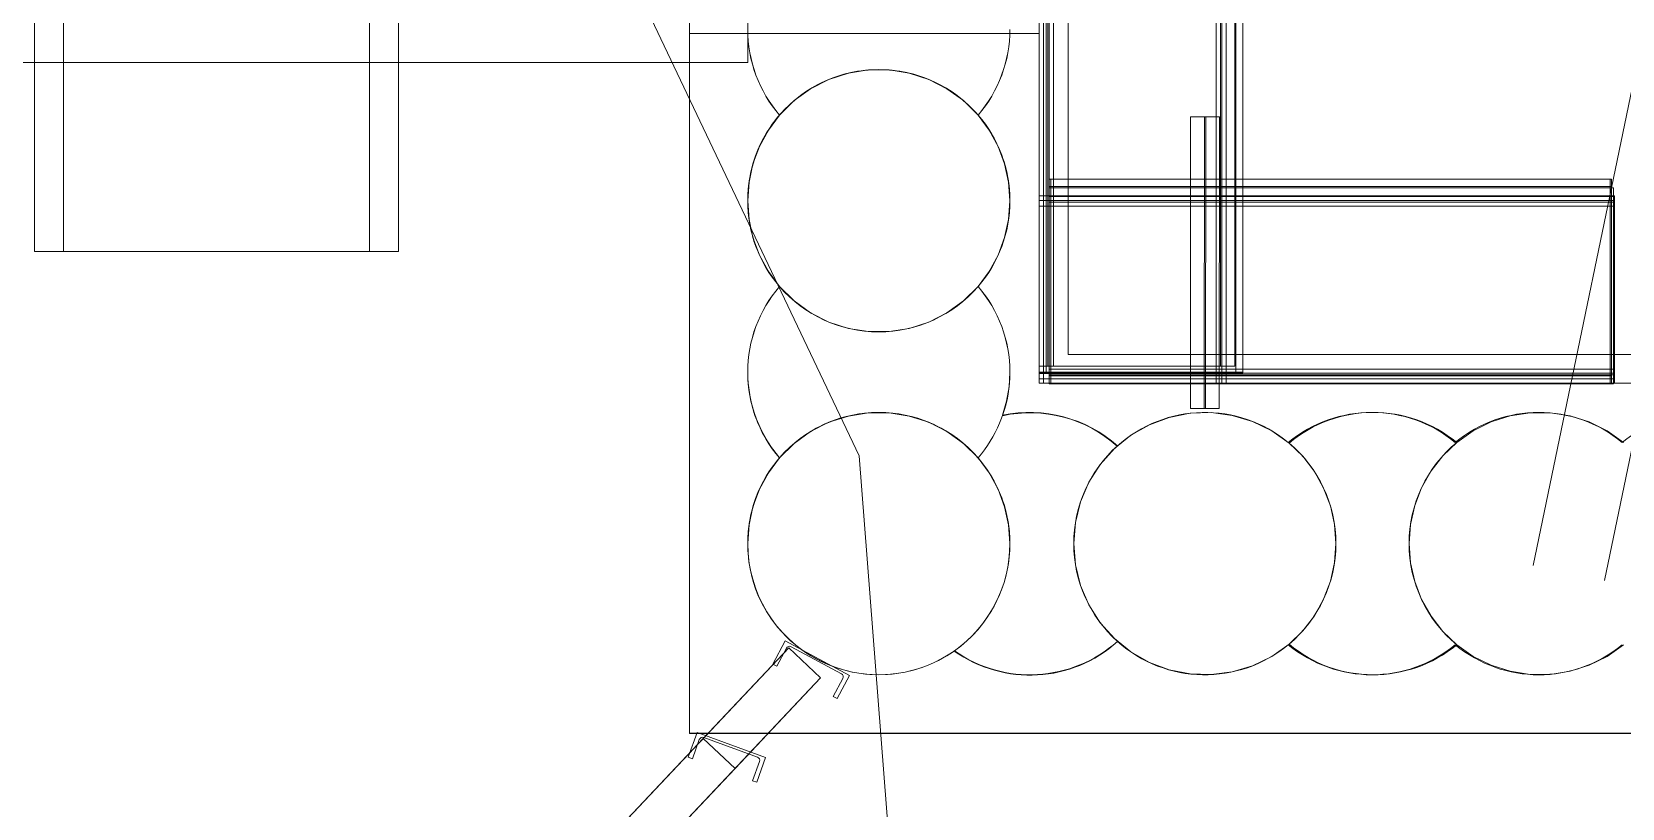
# Model space of a CAD drawing. Header units: metres. Extents: x 1753726 to 1755216, y 5920592 to 5921703.
# Drawn here: x 1755114.02 to 1755119.48, y 5921398.06 to 5921400.72 of the extents above; entities that cross this region are included whole.
import ezdxf

# ---------------------------------------------------------------- set-up
doc = ezdxf.new("R2010")
doc.units = ezdxf.units.M
doc.linetypes.add('HIDDEN2', pattern=[4.7625, 3.175, -1.5875])
for name, color, linetype, lineweight in [('A-FLOR-____-OTLN', 9, 'Continuous', 9), ('A-WALL-____-OTLN', 2, 'Continuous', 9), ('P-PIPE-____-OTLN', 6, 'HIDDEN2', 18), ('S-BEAM-____-OTLN', 7, 'Continuous', 9), ('S-FNDN-____-OTLN', 7, 'Continuous', 9)]:
    doc.layers.add(name, color=color, linetype=linetype, lineweight=lineweight)

# ---------------------------------------------------------------- blocks, each defined once
blk = doc.blocks.new('308492-ARUP-TUTB-MOD-0001_rvt-1-X-ARUP-GL-HERNE_BAY_ALIGNMENT')
at = {"layer": 'P-PIPE-____-OTLN'}
for p, q in [((1755119.821, 5921401.9988), (1755116.5647, 5921386.2918)), ((1755120.0658, 5921401.9481), (1755116.8095, 5921386.2411))]:
    blk.add_line(p, q, dxfattribs=at)
blk = doc.blocks.new('Link Sewer2 - Link Sewer-3912703-X-ARUP-GL-HERNE_BAY_ALIGNMENT')
at = {"layer": 'A-WALL-____-OTLN'}
for p, q in [((679.471, 285.0049), (679.471, 283.4571)), ((680.721, 285.0049), (679.471, 285.0049)), ((680.721, 285.0049), (679.471, 285.0049)), ((679.571, 285.0049), (679.571, 283.4571)), ((679.571, 285.0049), (680.621, 285.0049)), ((679.571, 285.0049), (680.621, 285.0049)), ((680.621, 283.4571), (680.621, 285.0049)), ((680.721, 283.4571), (680.721, 285.0049)), ((679.471, 283.4571), (680.721, 283.4571)), ((679.471, 283.4571), (680.721, 283.4571)), ((680.621, 283.4571), (679.571, 283.4571)), ((680.621, 283.4571), (679.571, 283.4571))]:
    blk.add_line(p, q, dxfattribs=at)
blk = doc.blocks.new('308492-ARUP-STPW-MOD-1600_rvt-1-X-ARUP-GL-HERNE_BAY_ALIGNMENT')
at = {"layer": 'A-WALL-____-OTLN'}
blk.add_blockref('Link Sewer2 - Link Sewer-3912703-X-ARUP-GL-HERNE_BAY_ALIGNMENT', (1754434.5616, 5921116.5106), dxfattribs=at)
blk = doc.blocks.new('HB_Struct Framing_Support_2 - HB_Struct Framing_Support-5141438-X-ARUP-GL-HERNE_BAY_ALIGNMENT')
at = {"layer": 'S-BEAM-____-OTLN'}
for p, q in [((0.0495, -0.015), (-0.0495, -0.015)), ((-0.0495, -0.015), (-0.0133, -0.015)), ((-0.0133, -0.015), (-0.0495, -0.015)), ((-0.0495, -0.015), (0.0495, -0.015)), ((-0.0495, -0.015), (-0.0495, -1.015)), ((-0.0495, -0.015), (-0.0495, -1.015)), ((-0.0495, -0.015), (-0.0495, -1.015)), ((-0.0495, -0.015), (-0.0495, -1.015)), ((-0.0133, -0.015), (-0.0023, -0.015)), ((-0.0133, -0.015), (-0.0023, -0.015)), ((-0.0023, -1.015), (-0.0023, -0.015)), ((-0.0023, -1.015), (-0.0023, -0.015)), ((0.0023, -0.015), (0.0023, -1.015)), ((0.0023, -0.015), (0.0133, -0.015)), ((0.0023, -0.015), (0.0133, -0.015)), ((0.0023, -1.015), (0.0023, -0.015)), ((0.0495, -0.015), (0.0133, -0.015)), ((0.0133, -0.015), (0.0495, -0.015)), ((0.0495, -1.015), (0.0495, -0.015)), ((0.0495, -0.015), (0.0495, -1.015)), ((0.0495, -0.015), (0.0495, -1.015)), ((0.0495, -0.015), (0.0495, -1.015)), ((0.0495, -1.015), (-0.0495, -1.015)), ((-0.0495, -1.015), (-0.0133, -1.015)), ((-0.0133, -1.015), (-0.0495, -1.015)), ((-0.0495, -1.015), (0.0495, -1.015)), ((-0.0023, -1.015), (-0.0133, -1.015)), ((-0.0023, -1.015), (-0.0133, -1.015)), ((0.0133, -1.015), (0.0023, -1.015)), ((0.0133, -1.015), (0.0023, -1.015)), ((0.0495, -1.015), (0.0133, -1.015)), ((0.0133, -1.015), (0.0495, -1.015))]:
    blk.add_line(p, q, dxfattribs=at)
blk = doc.blocks.new('Arup_Beam_Steel C Channel_PFC_AU - 250PFC-5288233-X-ARUP-GL-HERNE_BAY_ALIGNMENT')
at = {"layer": 'S-BEAM-____-OTLN'}
for p, q in [((1755116.6097, 5921398.6316), (1755116.5671, 5921398.5523)), ((1755116.5671, 5921398.5523), (1755116.6097, 5921398.6316)), ((1755116.5803, 5921398.5452), (1755116.6134, 5921398.6069)), ((1755116.6134, 5921398.6069), (1755116.5803, 5921398.5452)), ((1755116.83, 5921398.5135), (1755116.6097, 5921398.6316)), ((1755116.6097, 5921398.6316), (1755116.83, 5921398.5135)), ((1755116.6297, 5921398.6118), (1755116.8024, 5921398.5192)), ((1755116.8024, 5921398.5192), (1755116.6297, 5921398.6118)), ((1755116.5671, 5921398.5523), (1755116.5803, 5921398.5452)), ((1755116.5803, 5921398.5452), (1755116.5671, 5921398.5523)), ((1755116.8073, 5921398.5029), (1755116.7742, 5921398.4412)), ((1755116.7742, 5921398.4412), (1755116.8073, 5921398.5029)), ((1755116.7874, 5921398.4342), (1755116.83, 5921398.5135)), ((1755116.83, 5921398.5135), (1755116.7874, 5921398.4342)), ((1755116.7742, 5921398.4412), (1755116.7874, 5921398.4342)), ((1755116.7874, 5921398.4342), (1755116.7742, 5921398.4412))]:
    blk.add_line(p, q, dxfattribs=at)
for centre, major_axis, start_param, end_param in [((1755116.624, 5921398.6012), (-0.0112, 0.0043), 4.58874, 6.159536), ((1755116.624, 5921398.6012), (-0.0112, 0.0043), 4.58874, 6.159536), ((1755116.7967, 5921398.5086), (-0.00922, 0.00768), 3.343482, 4.914278), ((1755116.7967, 5921398.5086), (-0.00922, 0.00768), 3.343482, 4.914278)]:
    blk.add_ellipse(centre, major_axis=major_axis, ratio=1, start_param=start_param, end_param=end_param, dxfattribs=at)
blk = doc.blocks.new('Arup_Beam_Steel C Channel_PFC_AU - 250PFC-5295688-X-ARUP-GL-HERNE_BAY_ALIGNMENT')
at = {"layer": 'S-BEAM-____-OTLN'}
for p, q in [((1755116.3073, 5921398.3169), (1755116.2765, 5921398.2324)), ((1755116.2765, 5921398.2324), (1755116.3073, 5921398.3169)), ((1755116.5422, 5921398.2314), (1755116.3073, 5921398.3169)), ((1755116.3073, 5921398.3169), (1755116.5422, 5921398.2314)), ((1755116.2906, 5921398.2272), (1755116.3145, 5921398.293)), ((1755116.3145, 5921398.293), (1755116.2906, 5921398.2272)), ((1755116.3299, 5921398.3002), (1755116.5141, 5921398.2331)), ((1755116.5141, 5921398.2331), (1755116.3299, 5921398.3002)), ((1755116.2765, 5921398.2324), (1755116.2906, 5921398.2272)), ((1755116.2906, 5921398.2272), (1755116.2765, 5921398.2324)), ((1755116.5213, 5921398.2178), (1755116.4973, 5921398.152)), ((1755116.4973, 5921398.152), (1755116.5213, 5921398.2178)), ((1755116.5114, 5921398.1468), (1755116.5422, 5921398.2314)), ((1755116.5422, 5921398.2314), (1755116.5114, 5921398.1468)), ((1755116.4973, 5921398.152), (1755116.5114, 5921398.1468)), ((1755116.5114, 5921398.1468), (1755116.4973, 5921398.152))]:
    blk.add_line(p, q, dxfattribs=at)
for centre, start_param, end_param in [((1755116.3258, 5921398.2889), 4.537856, 6.108652), ((1755116.3258, 5921398.2889), 4.537856, 6.108652), ((1755116.51, 5921398.2219), 2.96706, 4.537856), ((1755116.51, 5921398.2219), 2.96706, 4.537856)]:
    blk.add_ellipse(centre, major_axis=(-0.0118, 0.0021), ratio=1, start_param=start_param, end_param=end_param, dxfattribs=at)
blk = doc.blocks.new('308492-ARUP-STTW-MOD-0100_rvt-1-X-ARUP-GL-HERNE_BAY_ALIGNMENT')
at = {"layer": 'A-FLOR-____-OTLN'}
for p, q in [((1755116.4805, 5921412.7154), (1755116.4805, 5921400.6154)), ((1755116.4805, 5921400.6154), (1755116.4805, 5921412.7154)), ((1755116.4805, 5921400.6154), (1755112.1371, 5921400.6154)), ((1755112.1371, 5921400.6154), (1755116.4805, 5921400.6154))]:
    blk.add_line(p, q, dxfattribs=at)
at = {"layer": 'A-WALL-____-OTLN'}
for p, q in [((1755116.6212, 5921398.6079), (1755114.9048, 5921396.7888)), ((1755116.3281, 5921398.2973), (1755116.6212, 5921398.6079)), ((1755116.6212, 5921398.6079), (1755116.7303, 5921398.505)), ((1755116.6212, 5921398.6079), (1755116.7303, 5921398.505)), ((1755115.0139, 5921396.6859), (1755116.7303, 5921398.505)), ((1755116.7303, 5921398.505), (1755116.4372, 5921398.1944)), ((1755114.9048, 5921396.7888), (1755116.3281, 5921398.2973)), ((1755116.4372, 5921398.1944), (1755116.3281, 5921398.2973)), ((1755116.3281, 5921398.2973), (1755116.4372, 5921398.1944)), ((1755116.4372, 5921398.1944), (1755115.0139, 5921396.6859))]:
    blk.add_line(p, q, dxfattribs=at)
at = {"layer": 'S-BEAM-____-OTLN'}
for p, q in [((1755117.4805, 5921399.5735), (1755117.4805, 5921405.4879)), ((1755117.4805, 5921405.4879), (1755117.4805, 5921399.5735)), ((1755117.4805, 5921399.5159), (1755117.4805, 5921405.4875)), ((1755117.4805, 5921405.4875), (1755117.4805, 5921399.5159)), ((1755117.4805, 5921399.5539), (1755117.4805, 5921405.4809)), ((1755117.4805, 5921405.4809), (1755117.4805, 5921399.5539)), ((1755117.4805, 5921399.5489), (1755117.4805, 5921405.4759)), ((1755117.4805, 5921405.4759), (1755117.4805, 5921399.5489)), ((1755117.4955, 5921405.4875), (1755117.4955, 5921399.5159)), ((1755117.4955, 5921405.4875), (1755117.4955, 5921399.5159)), ((1755117.4955, 5921405.4875), (1755117.4955, 5921399.5159)), ((1755117.4955, 5921405.4875), (1755117.4955, 5921399.5159)), ((1755117.4955, 5921405.4875), (1755117.4955, 5921399.5159)), ((1755117.4955, 5921405.4875), (1755117.4955, 5921399.5159)), ((1755117.5055, 5921399.5539), (1755117.5055, 5921405.4809)), ((1755117.5055, 5921405.4809), (1755117.5055, 5921399.5539)), ((1755117.5055, 5921399.5539), (1755117.5055, 5921405.4809)), ((1755117.5055, 5921405.4809), (1755117.5055, 5921399.5539)), ((1755117.5055, 5921405.4809), (1755117.5055, 5921399.5539)), ((1755117.5055, 5921405.4809), (1755117.5055, 5921399.5539)), ((1755117.5055, 5921399.5489), (1755117.5055, 5921405.4759)), ((1755117.5055, 5921405.4759), (1755117.5055, 5921399.5489)), ((1755117.5055, 5921399.5489), (1755117.5055, 5921405.4759)), ((1755117.5055, 5921405.4759), (1755117.5055, 5921399.5489)), ((1755117.5055, 5921405.4759), (1755117.5055, 5921399.5489)), ((1755117.5055, 5921405.4759), (1755117.5055, 5921399.5489)), ((1755117.5105, 5921399.5735), (1755117.5105, 5921405.4879)), ((1755117.5105, 5921405.4879), (1755117.5105, 5921399.5735)), ((1755117.5105, 5921405.4879), (1755117.5105, 5921399.5735)), ((1755117.5105, 5921405.4879), (1755117.5105, 5921399.5735)), ((1755117.5105, 5921405.4879), (1755117.5105, 5921399.5735)), ((1755117.5105, 5921405.4879), (1755117.5105, 5921399.5735)), ((1755117.5151, 5921405.4875), (1755117.5151, 5921399.5159)), ((1755117.5151, 5921405.4875), (1755117.5151, 5921399.5159)), ((1755117.5151, 5921405.4875), (1755117.5151, 5921399.5159)), ((1755117.5151, 5921405.4875), (1755117.5151, 5921399.5159)), ((1755117.5151, 5921405.4875), (1755117.5151, 5921399.5159)), ((1755117.5151, 5921405.4875), (1755117.5151, 5921399.5159)), ((1755117.5301, 5921405.4879), (1755117.5301, 5921399.5735)), ((1755117.5301, 5921405.4879), (1755117.5301, 5921399.5735)), ((1755117.5301, 5921405.4879), (1755117.5301, 5921399.5735)), ((1755117.5301, 5921405.4879), (1755117.5301, 5921399.5735)), ((1755117.5301, 5921405.4879), (1755117.5301, 5921399.5735)), ((1755117.5301, 5921405.4879), (1755117.5301, 5921399.5735)), ((1755118.0879, 5921399.5159), (1755118.0879, 5921405.4875)), ((1755118.0879, 5921405.4875), (1755118.0879, 5921399.5159)), ((1755118.0879, 5921405.4875), (1755118.0879, 5921399.5159)), ((1755118.0879, 5921399.5159), (1755118.0879, 5921405.4875)), ((1755118.0879, 5921405.4875), (1755118.0879, 5921399.5159)), ((1755118.0879, 5921405.4875), (1755118.0879, 5921399.5159)), ((1755118.1029, 5921399.5735), (1755118.1029, 5921405.4879)), ((1755118.1029, 5921405.4879), (1755118.1029, 5921399.5735)), ((1755118.1029, 5921405.4879), (1755118.1029, 5921399.5735)), ((1755118.1029, 5921399.5735), (1755118.1029, 5921405.4879)), ((1755118.1029, 5921405.4879), (1755118.1029, 5921399.5735)), ((1755118.1029, 5921405.4879), (1755118.1029, 5921399.5735)), ((1755118.1075, 5921399.5159), (1755118.1075, 5921405.4875)), ((1755118.1075, 5921405.4875), (1755118.1075, 5921399.5159)), ((1755118.1075, 5921399.5159), (1755118.1075, 5921405.4875)), ((1755118.1075, 5921405.4875), (1755118.1075, 5921399.5159)), ((1755118.1075, 5921399.5159), (1755118.1075, 5921405.4875)), ((1755118.1075, 5921405.4875), (1755118.1075, 5921399.5159)), ((1755118.1225, 5921399.5735), (1755118.1225, 5921405.4879)), ((1755118.1225, 5921405.4879), (1755118.1225, 5921399.5735)), ((1755118.1225, 5921399.5735), (1755118.1225, 5921405.4879)), ((1755118.1225, 5921405.4879), (1755118.1225, 5921399.5735)), ((1755118.1225, 5921399.5735), (1755118.1225, 5921405.4879)), ((1755118.1225, 5921405.4879), (1755118.1225, 5921399.5735)), ((1755118.1225, 5921405.4875), (1755118.1225, 5921399.5159)), ((1755118.1225, 5921405.4875), (1755118.1225, 5921399.5159)), ((1755118.1525, 5921405.4879), (1755118.1525, 5921399.5735)), ((1755118.1525, 5921405.4879), (1755118.1525, 5921399.5735)), ((1755118.1555, 5921399.5539), (1755118.1555, 5921405.4809)), ((1755118.1555, 5921405.4809), (1755118.1555, 5921399.5539)), ((1755118.1555, 5921399.5539), (1755118.1555, 5921405.4809)), ((1755118.1555, 5921405.4809), (1755118.1555, 5921399.5539)), ((1755118.1555, 5921405.4809), (1755118.1555, 5921399.5539)), ((1755118.1555, 5921405.4809), (1755118.1555, 5921399.5539)), ((1755118.1555, 5921399.5489), (1755118.1555, 5921405.4759)), ((1755118.1555, 5921405.4759), (1755118.1555, 5921399.5489)), ((1755118.1555, 5921399.5489), (1755118.1555, 5921405.4759)), ((1755118.1555, 5921405.4759), (1755118.1555, 5921399.5489)), ((1755118.1555, 5921405.4759), (1755118.1555, 5921399.5489)), ((1755118.1555, 5921405.4759), (1755118.1555, 5921399.5489)), ((1755118.1805, 5921399.5539), (1755118.1805, 5921405.4809)), ((1755118.1805, 5921405.4809), (1755118.1805, 5921399.5539)), ((1755118.1805, 5921399.5489), (1755118.1805, 5921405.4759)), ((1755118.1805, 5921405.4759), (1755118.1805, 5921399.5489)), ((1755117.4805, 5921400.7149), (1755116.2805, 5921400.7149)), ((1755116.2805, 5921400.7149), (1755117.4805, 5921400.7149)), ((1755116.2805, 5921400.7149), (1755116.2805, 5921399.5154)), ((1755116.2805, 5921400.7149), (1755116.2805, 5921399.5154)), ((1755117.4805, 5921399.5154), (1755117.4805, 5921400.7149)), ((1755117.4805, 5921400.7149), (1755117.4805, 5921399.5154)), ((1755117.5155, 5921400.1909), (1755117.5155, 5921400.2159)), ((1755117.5155, 5921400.2159), (1755117.5155, 5921400.1909)), ((1755119.4405, 5921400.2159), (1755117.5155, 5921400.2159)), ((1755117.5155, 5921400.2159), (1755119.4405, 5921400.2159)), ((1755117.5155, 5921400.1909), (1755117.5155, 5921399.5409)), ((1755117.5155, 5921399.5409), (1755117.5155, 5921400.1909)), ((1755117.5155, 5921400.1909), (1755117.5155, 5921399.5409)), ((1755117.5155, 5921399.5409), (1755117.5155, 5921400.1909)), ((1755119.4405, 5921400.1909), (1755117.5155, 5921400.1909)), ((1755117.5155, 5921400.1909), (1755119.4405, 5921400.1909)), ((1755119.4405, 5921400.1909), (1755117.5155, 5921400.1909)), ((1755117.5155, 5921400.1909), (1755119.4405, 5921400.1909)), ((1755117.5155, 5921400.1909), (1755119.4405, 5921400.1909)), ((1755117.5155, 5921400.1909), (1755119.4405, 5921400.1909)), ((1755117.5155, 5921400.1559), (1755117.5155, 5921400.1859)), ((1755117.5155, 5921400.1859), (1755117.5155, 5921400.1559)), ((1755117.5155, 5921400.1859), (1755119.4527, 5921400.1859)), ((1755117.5155, 5921400.1859), (1755119.4527, 5921400.1859)), ((1755117.5205, 5921400.1909), (1755117.5205, 5921400.2159)), ((1755117.5205, 5921400.2159), (1755117.5205, 5921400.1909)), ((1755119.4455, 5921400.2159), (1755117.5205, 5921400.2159)), ((1755117.5205, 5921400.2159), (1755119.4455, 5921400.2159)), ((1755117.5205, 5921400.1909), (1755117.5205, 5921399.5409)), ((1755117.5205, 5921399.5409), (1755117.5205, 5921400.1909)), ((1755117.5205, 5921400.1909), (1755117.5205, 5921399.5409)), ((1755117.5205, 5921399.5409), (1755117.5205, 5921400.1909)), ((1755119.4455, 5921400.1909), (1755117.5205, 5921400.1909)), ((1755117.5205, 5921400.1909), (1755119.4455, 5921400.1909)), ((1755119.4455, 5921400.1909), (1755117.5205, 5921400.1909)), ((1755117.5205, 5921400.1909), (1755119.4455, 5921400.1909)), ((1755117.5205, 5921400.1909), (1755119.4455, 5921400.1909)), ((1755117.5205, 5921400.1909), (1755119.4455, 5921400.1909)), ((1755119.4405, 5921400.1909), (1755119.4405, 5921400.2159)), ((1755119.4405, 5921400.2159), (1755119.4405, 5921400.1909)), ((1755119.4405, 5921400.1909), (1755119.4405, 5921399.5409)), ((1755119.4405, 5921399.5409), (1755119.4405, 5921400.1909)), ((1755119.4405, 5921400.1909), (1755119.4405, 5921399.5409)), ((1755119.4405, 5921399.5409), (1755119.4405, 5921400.1909)), ((1755119.4455, 5921400.1909), (1755119.4455, 5921400.2159)), ((1755119.4455, 5921400.2159), (1755119.4455, 5921400.1909)), ((1755119.4455, 5921400.1909), (1755119.4455, 5921399.5409)), ((1755119.4455, 5921399.5409), (1755119.4455, 5921400.1909)), ((1755119.4455, 5921400.1909), (1755119.4455, 5921399.5409)), ((1755119.4455, 5921399.5409), (1755119.4455, 5921400.1909)), ((1755119.4527, 5921400.1559), (1755119.4527, 5921400.1859)), ((1755119.4527, 5921400.1859), (1755119.4527, 5921400.1559)), ((1755117.4805, 5921400.1429), (1755117.4805, 5921400.1579)), ((1755117.4805, 5921400.1579), (1755117.4805, 5921400.1429)), ((1755117.4805, 5921400.1579), (1755119.4555, 5921400.1579)), ((1755117.4805, 5921400.1579), (1755119.4555, 5921400.1579)), ((1755117.4805, 5921400.1429), (1755117.4805, 5921400.1233)), ((1755117.4805, 5921400.1233), (1755117.4805, 5921400.1429)), ((1755119.4555, 5921400.1429), (1755117.4805, 5921400.1429)), ((1755117.4805, 5921400.1429), (1755119.4555, 5921400.1429)), ((1755119.4555, 5921400.1429), (1755117.4805, 5921400.1429)), ((1755117.4805, 5921400.1429), (1755119.4555, 5921400.1429)), ((1755117.4805, 5921400.1429), (1755117.4805, 5921400.1233)), ((1755117.4805, 5921400.1233), (1755117.4805, 5921400.1429)), ((1755119.4555, 5921400.1429), (1755117.4805, 5921400.1429)), ((1755117.4805, 5921400.1429), (1755119.4555, 5921400.1429)), ((1755119.4555, 5921400.1233), (1755117.4805, 5921400.1233)), ((1755117.4805, 5921400.1093), (1755117.4805, 5921400.1233)), ((1755117.4805, 5921400.1093), (1755117.4805, 5921400.1233)), ((1755117.4805, 5921400.1233), (1755119.4555, 5921400.1233)), ((1755117.4805, 5921400.1233), (1755119.4555, 5921400.1233)), ((1755119.4555, 5921400.1233), (1755117.4805, 5921400.1233)), ((1755117.4805, 5921400.1093), (1755117.4805, 5921400.1233)), ((1755117.4805, 5921400.1093), (1755117.4805, 5921400.1233)), ((1755117.4805, 5921400.1233), (1755119.4555, 5921400.1233)), ((1755117.4805, 5921400.1233), (1755119.4555, 5921400.1233)), ((1755117.5155, 5921400.1559), (1755117.5155, 5921400.1363)), ((1755117.5155, 5921400.1363), (1755117.5155, 5921400.1559)), ((1755119.4527, 5921400.1559), (1755117.5155, 5921400.1559)), ((1755117.5155, 5921400.1559), (1755119.4527, 5921400.1559)), ((1755119.4527, 5921400.1559), (1755117.5155, 5921400.1559)), ((1755117.5155, 5921400.1559), (1755119.4527, 5921400.1559)), ((1755117.5155, 5921400.1559), (1755117.5155, 5921400.1363)), ((1755117.5155, 5921400.1363), (1755117.5155, 5921400.1559)), ((1755119.4527, 5921400.1559), (1755117.5155, 5921400.1559)), ((1755117.5155, 5921400.1559), (1755119.4527, 5921400.1559)), ((1755119.4527, 5921400.1363), (1755117.5155, 5921400.1363)), ((1755117.5155, 5921400.1363), (1755117.5155, 5921400.1223)), ((1755117.5155, 5921400.1223), (1755117.5155, 5921400.1363)), ((1755117.5155, 5921400.1363), (1755119.4527, 5921400.1363)), ((1755117.5155, 5921400.1363), (1755119.4527, 5921400.1363)), ((1755119.4527, 5921400.1363), (1755117.5155, 5921400.1363)), ((1755117.5155, 5921400.1223), (1755117.5155, 5921400.1363)), ((1755117.5155, 5921400.1223), (1755117.5155, 5921400.1363)), ((1755117.5155, 5921400.1363), (1755119.4527, 5921400.1363)), ((1755117.5155, 5921400.1363), (1755119.4527, 5921400.1363)), ((1755117.5155, 5921400.1223), (1755117.5155, 5921399.5775)), ((1755117.5155, 5921399.5775), (1755117.5155, 5921400.1223)), ((1755117.5155, 5921400.1223), (1755117.5155, 5921399.5775)), ((1755117.5155, 5921399.5775), (1755117.5155, 5921400.1223)), ((1755119.4527, 5921400.1559), (1755119.4527, 5921400.1363)), ((1755119.4527, 5921400.1363), (1755119.4527, 5921400.1559)), ((1755119.4527, 5921400.1559), (1755119.4527, 5921400.1363)), ((1755119.4527, 5921400.1363), (1755119.4527, 5921400.1559)), ((1755119.4527, 5921400.1363), (1755119.4527, 5921400.1223)), ((1755119.4527, 5921400.1223), (1755119.4527, 5921400.1363)), ((1755119.4527, 5921400.1363), (1755119.4527, 5921400.1223)), ((1755119.4527, 5921400.1363), (1755119.4527, 5921400.1223)), ((1755119.4527, 5921400.1223), (1755119.4527, 5921399.5775)), ((1755119.4527, 5921399.5775), (1755119.4527, 5921400.1223)), ((1755119.4527, 5921400.1223), (1755119.4527, 5921399.5775)), ((1755119.4527, 5921399.5775), (1755119.4527, 5921400.1223)), ((1755119.4555, 5921400.1429), (1755119.4555, 5921400.1579)), ((1755119.4555, 5921400.1579), (1755119.4555, 5921400.1429)), ((1755119.4555, 5921400.1429), (1755119.4555, 5921400.1233)), ((1755119.4555, 5921400.1233), (1755119.4555, 5921400.1429)), ((1755119.4555, 5921400.1429), (1755119.4555, 5921400.1233)), ((1755119.4555, 5921400.1233), (1755119.4555, 5921400.1429)), ((1755119.4555, 5921400.1233), (1755119.4555, 5921400.1093)), ((1755119.4555, 5921400.1233), (1755119.4555, 5921400.1093)), ((1755119.4555, 5921400.1233), (1755119.4555, 5921400.1093)), ((1755119.4555, 5921400.1233), (1755119.4555, 5921400.1093)), ((1755117.4805, 5921400.1093), (1755117.4805, 5921399.5645)), ((1755117.4805, 5921399.5645), (1755117.4805, 5921400.1093)), ((1755117.4805, 5921400.1093), (1755117.4805, 5921399.5645)), ((1755117.4805, 5921399.5645), (1755117.4805, 5921400.1093)), ((1755119.4555, 5921400.1093), (1755119.4555, 5921399.5645)), ((1755119.4555, 5921399.5645), (1755119.4555, 5921400.1093)), ((1755119.4555, 5921400.1093), (1755119.4555, 5921399.5645)), ((1755119.4555, 5921399.5645), (1755119.4555, 5921400.1093)), ((1755117.5105, 5921399.5735), (1755117.4805, 5921399.5735)), ((1755117.5105, 5921399.5735), (1755117.4805, 5921399.5735)), ((1755117.5301, 5921399.5735), (1755117.5105, 5921399.5735)), ((1755117.5301, 5921399.5735), (1755117.5105, 5921399.5735)), ((1755117.5301, 5921399.5735), (1755117.5105, 5921399.5735)), ((1755117.5105, 5921399.5735), (1755117.5301, 5921399.5735)), ((1755117.5155, 5921399.5635), (1755117.5155, 5921399.5775)), ((1755117.5155, 5921399.5635), (1755117.5155, 5921399.5775)), ((1755117.5155, 5921399.5635), (1755117.5155, 5921399.5775)), ((1755117.5155, 5921399.5635), (1755117.5155, 5921399.5775)), ((1755117.5441, 5921399.5735), (1755117.5301, 5921399.5735)), ((1755117.5441, 5921399.5735), (1755117.5301, 5921399.5735)), ((1755117.5441, 5921399.5735), (1755117.5301, 5921399.5735)), ((1755117.5441, 5921399.5735), (1755117.5301, 5921399.5735)), ((1755118.0889, 5921399.5735), (1755117.5441, 5921399.5735)), ((1755117.5441, 5921399.5735), (1755118.0889, 5921399.5735)), ((1755118.0889, 5921399.5735), (1755117.5441, 5921399.5735)), ((1755117.5441, 5921399.5735), (1755118.0889, 5921399.5735)), ((1755118.1029, 5921399.5735), (1755118.0889, 5921399.5735)), ((1755118.0889, 5921399.5735), (1755118.1029, 5921399.5735)), ((1755118.1029, 5921399.5735), (1755118.0889, 5921399.5735)), ((1755118.1029, 5921399.5735), (1755118.0889, 5921399.5735)), ((1755118.1225, 5921399.5735), (1755118.1029, 5921399.5735)), ((1755118.1029, 5921399.5735), (1755118.1225, 5921399.5735)), ((1755118.1225, 5921399.5735), (1755118.1029, 5921399.5735)), ((1755118.1029, 5921399.5735), (1755118.1225, 5921399.5735)), ((1755118.1225, 5921399.5735), (1755118.1525, 5921399.5735)), ((1755118.1525, 5921399.5735), (1755118.1225, 5921399.5735)), ((1755119.4527, 5921399.5775), (1755119.4527, 5921399.5635)), ((1755119.4527, 5921399.5775), (1755119.4527, 5921399.5635)), ((1755119.4527, 5921399.5775), (1755119.4527, 5921399.5635)), ((1755119.4527, 5921399.5775), (1755119.4527, 5921399.5635)), ((1755116.2805, 5921399.5154), (1755116.2805, 5921398.3154)), ((1755116.2805, 5921398.3154), (1755116.2805, 5921399.5154)), ((1755117.4805, 5921399.5505), (1755117.4805, 5921399.5645)), ((1755117.4805, 5921399.5505), (1755117.4805, 5921399.5645)), ((1755117.4805, 5921399.5505), (1755117.4805, 5921399.5645)), ((1755117.4805, 5921399.5505), (1755117.4805, 5921399.5645)), ((1755117.5055, 5921399.5539), (1755117.4805, 5921399.5539)), ((1755117.4805, 5921399.5539), (1755117.5055, 5921399.5539)), ((1755117.4805, 5921399.5505), (1755119.4555, 5921399.5505)), ((1755117.4805, 5921399.5505), (1755117.4805, 5921399.5309)), ((1755117.4805, 5921399.5309), (1755117.4805, 5921399.5505)), ((1755117.4805, 5921399.5505), (1755119.4555, 5921399.5505)), ((1755117.4805, 5921399.5505), (1755119.4555, 5921399.5505)), ((1755117.4805, 5921399.5505), (1755119.4555, 5921399.5505)), ((1755117.4805, 5921399.5505), (1755117.4805, 5921399.5309)), ((1755117.4805, 5921399.5309), (1755117.4805, 5921399.5505)), ((1755117.4805, 5921399.5505), (1755119.4555, 5921399.5505)), ((1755117.4805, 5921399.5505), (1755119.4555, 5921399.5505)), ((1755117.5055, 5921399.5489), (1755117.4805, 5921399.5489)), ((1755117.4805, 5921399.5489), (1755117.5055, 5921399.5489)), ((1755117.4805, 5921399.5309), (1755119.4555, 5921399.5309)), ((1755117.4805, 5921399.5309), (1755119.4555, 5921399.5309)), ((1755117.4805, 5921399.5309), (1755119.4555, 5921399.5309)), ((1755117.4805, 5921399.5159), (1755117.4805, 5921399.5309)), ((1755117.4805, 5921399.5159), (1755117.4805, 5921399.5309)), ((1755117.4805, 5921399.5309), (1755119.4555, 5921399.5309)), ((1755117.4805, 5921399.5309), (1755119.4555, 5921399.5309)), ((1755117.4805, 5921399.5309), (1755119.4555, 5921399.5309)), ((1755119.4555, 5921399.5159), (1755117.4805, 5921399.5159)), ((1755117.4805, 5921399.5159), (1755119.4555, 5921399.5159)), ((1755117.4955, 5921399.5159), (1755117.4805, 5921399.5159)), ((1755117.4955, 5921399.5159), (1755117.4805, 5921399.5159)), ((1755124.3805, 5921399.5154), (1755117.4805, 5921399.5154)), ((1755124.3805, 5921399.5154), (1755117.4805, 5921399.5154)), ((1755117.5151, 5921399.5159), (1755117.4955, 5921399.5159)), ((1755117.4955, 5921399.5159), (1755117.5151, 5921399.5159)), ((1755117.5151, 5921399.5159), (1755117.4955, 5921399.5159)), ((1755117.4955, 5921399.5159), (1755117.5151, 5921399.5159)), ((1755118.1555, 5921399.5539), (1755117.5055, 5921399.5539)), ((1755117.5055, 5921399.5539), (1755118.1555, 5921399.5539)), ((1755118.1555, 5921399.5539), (1755117.5055, 5921399.5539)), ((1755117.5055, 5921399.5539), (1755118.1555, 5921399.5539)), ((1755118.1555, 5921399.5489), (1755117.5055, 5921399.5489)), ((1755117.5055, 5921399.5489), (1755118.1555, 5921399.5489)), ((1755118.1555, 5921399.5489), (1755117.5055, 5921399.5489)), ((1755117.5055, 5921399.5489), (1755118.1555, 5921399.5489)), ((1755117.5291, 5921399.5159), (1755117.5151, 5921399.5159)), ((1755117.5291, 5921399.5159), (1755117.5151, 5921399.5159)), ((1755117.5291, 5921399.5159), (1755117.5151, 5921399.5159)), ((1755117.5291, 5921399.5159), (1755117.5151, 5921399.5159)), ((1755117.5155, 5921399.5635), (1755119.4527, 5921399.5635)), ((1755117.5155, 5921399.5439), (1755117.5155, 5921399.5635)), ((1755117.5155, 5921399.5439), (1755117.5155, 5921399.5635)), ((1755117.5155, 5921399.5635), (1755119.4527, 5921399.5635)), ((1755117.5155, 5921399.5635), (1755119.4527, 5921399.5635)), ((1755117.5155, 5921399.5635), (1755119.4527, 5921399.5635)), ((1755117.5155, 5921399.5635), (1755117.5155, 5921399.5439)), ((1755117.5155, 5921399.5439), (1755117.5155, 5921399.5635)), ((1755117.5155, 5921399.5635), (1755119.4527, 5921399.5635)), ((1755117.5155, 5921399.5635), (1755119.4527, 5921399.5635)), ((1755119.4527, 5921399.5439), (1755117.5155, 5921399.5439)), ((1755117.5155, 5921399.5439), (1755119.4527, 5921399.5439)), ((1755117.5155, 5921399.5439), (1755119.4527, 5921399.5439)), ((1755117.5155, 5921399.5139), (1755117.5155, 5921399.5439)), ((1755117.5155, 5921399.5139), (1755117.5155, 5921399.5439)), ((1755117.5155, 5921399.5439), (1755119.4527, 5921399.5439)), ((1755117.5155, 5921399.5439), (1755119.4527, 5921399.5439)), ((1755117.5155, 5921399.5439), (1755119.4527, 5921399.5439)), ((1755117.5155, 5921399.5409), (1755117.5155, 5921399.5159)), ((1755117.5155, 5921399.5159), (1755117.5155, 5921399.5409)), ((1755119.4405, 5921399.5409), (1755117.5155, 5921399.5409)), ((1755117.5155, 5921399.5409), (1755119.4405, 5921399.5409)), ((1755119.4405, 5921399.5409), (1755117.5155, 5921399.5409)), ((1755117.5155, 5921399.5409), (1755119.4405, 5921399.5409)), ((1755117.5155, 5921399.5409), (1755119.4405, 5921399.5409)), ((1755117.5155, 5921399.5409), (1755119.4405, 5921399.5409)), ((1755119.4405, 5921399.5159), (1755117.5155, 5921399.5159)), ((1755117.5155, 5921399.5159), (1755119.4405, 5921399.5159)), ((1755119.4527, 5921399.5139), (1755117.5155, 5921399.5139)), ((1755117.5155, 5921399.5139), (1755119.4527, 5921399.5139)), ((1755117.5205, 5921399.5409), (1755117.5205, 5921399.5159)), ((1755117.5205, 5921399.5159), (1755117.5205, 5921399.5409)), ((1755119.4455, 5921399.5409), (1755117.5205, 5921399.5409)), ((1755117.5205, 5921399.5409), (1755119.4455, 5921399.5409)), ((1755119.4455, 5921399.5409), (1755117.5205, 5921399.5409)), ((1755117.5205, 5921399.5409), (1755119.4455, 5921399.5409)), ((1755117.5205, 5921399.5409), (1755119.4455, 5921399.5409)), ((1755117.5205, 5921399.5409), (1755119.4455, 5921399.5409)), ((1755119.4455, 5921399.5159), (1755117.5205, 5921399.5159)), ((1755117.5205, 5921399.5159), (1755119.4455, 5921399.5159)), ((1755118.0739, 5921399.5159), (1755117.5291, 5921399.5159)), ((1755117.5291, 5921399.5159), (1755118.0739, 5921399.5159)), ((1755118.0739, 5921399.5159), (1755117.5291, 5921399.5159)), ((1755117.5291, 5921399.5159), (1755118.0739, 5921399.5159)), ((1755118.0879, 5921399.5159), (1755118.0739, 5921399.5159)), ((1755118.0879, 5921399.5159), (1755118.0739, 5921399.5159)), ((1755118.0879, 5921399.5159), (1755118.0739, 5921399.5159)), ((1755118.0879, 5921399.5159), (1755118.0739, 5921399.5159)), ((1755118.1075, 5921399.5159), (1755118.0879, 5921399.5159)), ((1755118.0879, 5921399.5159), (1755118.1075, 5921399.5159)), ((1755118.1075, 5921399.5159), (1755118.0879, 5921399.5159)), ((1755118.0879, 5921399.5159), (1755118.1075, 5921399.5159)), ((1755118.1075, 5921399.5159), (1755118.1225, 5921399.5159)), ((1755118.1225, 5921399.5159), (1755118.1075, 5921399.5159)), ((1755118.1555, 5921399.5539), (1755118.1805, 5921399.5539)), ((1755118.1805, 5921399.5539), (1755118.1555, 5921399.5539)), ((1755118.1555, 5921399.5489), (1755118.1805, 5921399.5489)), ((1755118.1805, 5921399.5489), (1755118.1555, 5921399.5489)), ((1755119.4405, 5921399.5409), (1755119.4405, 5921399.5159)), ((1755119.4405, 5921399.5159), (1755119.4405, 5921399.5409)), ((1755119.4455, 5921399.5409), (1755119.4455, 5921399.5159)), ((1755119.4455, 5921399.5159), (1755119.4455, 5921399.5409)), ((1755119.4527, 5921399.5635), (1755119.4527, 5921399.5439)), ((1755119.4527, 5921399.5635), (1755119.4527, 5921399.5439)), ((1755119.4527, 5921399.5635), (1755119.4527, 5921399.5439)), ((1755119.4527, 5921399.5439), (1755119.4527, 5921399.5635)), ((1755119.4527, 5921399.5439), (1755119.4527, 5921399.5139)), ((1755119.4527, 5921399.5439), (1755119.4527, 5921399.5139)), ((1755119.4555, 5921399.5645), (1755119.4555, 5921399.5505)), ((1755119.4555, 5921399.5645), (1755119.4555, 5921399.5505)), ((1755119.4555, 5921399.5645), (1755119.4555, 5921399.5505)), ((1755119.4555, 5921399.5645), (1755119.4555, 5921399.5505)), ((1755119.4555, 5921399.5505), (1755119.4555, 5921399.5309)), ((1755119.4555, 5921399.5309), (1755119.4555, 5921399.5505)), ((1755119.4555, 5921399.5505), (1755119.4555, 5921399.5309)), ((1755119.4555, 5921399.5309), (1755119.4555, 5921399.5505)), ((1755119.4555, 5921399.5309), (1755119.4555, 5921399.5159)), ((1755119.4555, 5921399.5309), (1755119.4555, 5921399.5159)), ((1755116.2805, 5921398.3154), (1755125.5805, 5921398.3154)), ((1755116.3452, 5921398.3154), (1755116.2805, 5921398.3154)), ((1755116.5514, 5921398.3154), (1755116.3452, 5921398.3154)), ((1755125.5805, 5921398.3154), (1755116.5514, 5921398.3154))]:
    blk.add_line(p, q, dxfattribs=at)
for centre, start, end in [((1755116.9305, 5921400.1414), 0, 180), ((1755116.9305, 5921400.1414), 0, 180), ((1755116.9305, 5921400.1414), 180, 220.7934), ((1755116.9305, 5921400.1414), 180, 220.7934), ((1755116.9305, 5921400.1414), 319.2066, 0), ((1755116.9305, 5921400.1414), 319.2066, 0), ((1755116.9305, 5921399.5534), 139.2066, 180), ((1755116.9305, 5921399.5534), 139.2066, 180), ((1755116.9305, 5921399.5534), 0, 40.7934), ((1755116.9305, 5921399.5534), 180, 184.8441), ((1755116.9305, 5921399.5534), 180, 184.8441), ((1755116.9305, 5921399.5534), 184.8441, 220.7934), ((1755116.9305, 5921399.5534), 184.8441, 220.7934), ((1755116.9305, 5921399.5534), 319.2066, 355.1559), ((1755116.9305, 5921399.5534), 319.2066, 355.1559), ((1755116.9305, 5921399.5534), 355.1559, 360), ((1755116.9305, 5921399.5534), 355.1559, 0), ((1755116.9305, 5921398.9654), 139.2066, 180), ((1755116.9305, 5921398.9654), 139.2066, 180), ((1755116.9305, 5921398.9654), 0, 40.7934), ((1755116.9305, 5921398.9654), 360, 40.7934), ((1755116.9305, 5921398.9654), 180, 0), ((1755116.9305, 5921398.9654), 180, 0)]:
    blk.add_arc(centre, 0.45, start, end, dxfattribs=at)
blk.add_ellipse((1755116.9305, 5921399.5534), major_axis=(0.2763, 0.3552), ratio=1, start_param=5.373621, end_param=6.0856, dxfattribs=at)
at = {"layer": 'S-FNDN-____-OTLN'}
for p, q in [((1755116.2807, 5921398.3141), (1755116.2807, 5921419.6141)), ((1755116.2807, 5921419.6141), (1755116.2807, 5921398.3141)), ((1755117.5807, 5921418.3172), (1755117.5807, 5921399.6141)), ((1755117.5807, 5921399.6141), (1755117.5807, 5921418.3172)), ((1755117.5807, 5921399.6141), (1755124.2807, 5921399.6141)), ((1755124.2807, 5921399.6141), (1755117.5807, 5921399.6141)), ((1755125.5807, 5921398.3141), (1755116.2807, 5921398.3141)), ((1755116.2807, 5921398.3141), (1755125.5807, 5921398.3141))]:
    blk.add_line(p, q, dxfattribs=at)
at = {"layer": 'S-FNDN-____-OTLN', "flags": 128}
for points in [[(1755116.5898, 5921400.4354), (1755116.6397, 5921400.4848), (1755116.6966, 5921400.5259), (1755116.7593, 5921400.5576), (1755116.8261, 5921400.5791), (1755116.8954, 5921400.59), (1755116.9656, 5921400.59), (1755117.035, 5921400.5791), (1755117.1018, 5921400.5576), (1755117.1644, 5921400.5259), (1755117.2213, 5921400.4848), (1755117.2712, 5921400.4354)], [(1755116.4805, 5921400.1414), (1755116.4851, 5921400.2053), (1755116.4986, 5921400.2679), (1755116.521, 5921400.3279), (1755116.5515, 5921400.3841), (1755116.5898, 5921400.4354)], [(1755117.2712, 5921400.4354), (1755117.3095, 5921400.3841), (1755117.3401, 5921400.3279), (1755117.3624, 5921400.2679), (1755117.376, 5921400.2053), (1755117.3805, 5921400.1414)], [(1755116.5898, 5921399.8474), (1755116.5515, 5921399.8987), (1755116.521, 5921399.955), (1755116.4986, 5921400.015), (1755116.4851, 5921400.0775), (1755116.4805, 5921400.1414)], [(1755116.4805, 5921400.1414), (1755116.4851, 5921400.0775), (1755116.4986, 5921400.015), (1755116.521, 5921399.955), (1755116.5515, 5921399.8987), (1755116.5898, 5921399.8474)], [(1755117.3805, 5921400.1414), (1755117.376, 5921400.0775), (1755117.3624, 5921400.015), (1755117.3401, 5921399.955), (1755117.3095, 5921399.8987), (1755117.2712, 5921399.8474)], [(1755117.2712, 5921399.8474), (1755117.3095, 5921399.8987), (1755117.3401, 5921399.955), (1755117.3624, 5921400.015), (1755117.376, 5921400.0775), (1755117.3805, 5921400.1414)], [(1755117.2712, 5921399.8474), (1755117.2213, 5921399.798), (1755117.1644, 5921399.757), (1755117.1018, 5921399.7253), (1755117.035, 5921399.7037), (1755116.9656, 5921399.6928), (1755116.8954, 5921399.6928), (1755116.8261, 5921399.7037), (1755116.7593, 5921399.7253), (1755116.6966, 5921399.757), (1755116.6397, 5921399.798), (1755116.5898, 5921399.8474)], [(1755116.5898, 5921399.8474), (1755116.6397, 5921399.798), (1755116.6966, 5921399.757), (1755116.7593, 5921399.7253), (1755116.8261, 5921399.7037), (1755116.8954, 5921399.6928), (1755116.9656, 5921399.6928), (1755117.035, 5921399.7037), (1755117.1018, 5921399.7253), (1755117.1644, 5921399.757), (1755117.2213, 5921399.798), (1755117.2712, 5921399.8474)], [(1755116.4805, 5921399.5534), (1755116.4809, 5921399.5343), (1755116.4821, 5921399.5153)], [(1755116.4821, 5921399.5153), (1755116.4904, 5921399.4596), (1755116.5056, 5921399.4052), (1755116.5275, 5921399.3532), (1755116.5557, 5921399.3044), (1755116.5898, 5921399.2594)], [(1755117.3805, 5921399.5534), (1755117.3777, 5921399.5033), (1755117.3693, 5921399.4538), (1755117.3555, 5921399.4055)], [(1755117.3555, 5921399.4055), (1755117.3664, 5921399.4415), (1755117.3742, 5921399.4781), (1755117.3789, 5921399.5154)], [(1755117.3789, 5921399.5154), (1755117.3801, 5921399.5344), (1755117.3805, 5921399.5534)], [(1755117.2712, 5921399.2594), (1755117.2213, 5921399.3088), (1755117.1644, 5921399.3499), (1755117.1018, 5921399.3816), (1755117.035, 5921399.4031), (1755116.9656, 5921399.414), (1755116.8954, 5921399.414), (1755116.8261, 5921399.4031), (1755116.7593, 5921399.3816), (1755116.6966, 5921399.3499), (1755116.6397, 5921399.3088), (1755116.5898, 5921399.2594)], [(1755117.5995, 5921398.9654), (1755117.6054, 5921399.038), (1755117.6229, 5921399.1087), (1755117.6516, 5921399.1756), (1755117.6907, 5921399.2371), (1755117.7393, 5921399.2914), (1755117.7959, 5921399.3371), (1755117.8592, 5921399.3732), (1755117.9275, 5921399.3985), (1755117.9989, 5921399.4126), (1755118.0717, 5921399.4149), (1755118.1439, 5921399.4054), (1755118.2137, 5921399.3844), (1755118.2791, 5921399.3524), (1755118.3385, 5921399.3103)], [(1755118.3385, 5921399.3103), (1755118.2791, 5921399.3524), (1755118.2137, 5921399.3844), (1755118.1439, 5921399.4054), (1755118.0717, 5921399.4149), (1755117.9989, 5921399.4126), (1755117.9275, 5921399.3985), (1755117.8592, 5921399.3732), (1755117.7959, 5921399.3371), (1755117.7393, 5921399.2914), (1755117.6907, 5921399.2371), (1755117.6516, 5921399.1756), (1755117.6229, 5921399.1087), (1755117.6054, 5921399.038), (1755117.5995, 5921398.9654)], [(1755118.914, 5921399.3124), (1755118.9704, 5921399.3521), (1755119.0322, 5921399.3827), (1755119.0979, 5921399.4036), (1755119.166, 5921399.4141), (1755119.235, 5921399.4141), (1755119.3031, 5921399.4036), (1755119.3689, 5921399.3827), (1755119.4306, 5921399.3521), (1755119.487, 5921399.3124)], [(1755119.487, 5921399.3124), (1755119.4306, 5921399.3521), (1755119.3689, 5921399.3827), (1755119.3031, 5921399.4036), (1755119.235, 5921399.4141), (1755119.166, 5921399.4141), (1755119.0979, 5921399.4036), (1755119.0322, 5921399.3827), (1755118.9704, 5921399.3521), (1755118.914, 5921399.3124)], [(1755118.3385, 5921399.3103), (1755118.3855, 5921399.2648), (1755118.4254, 5921399.2129), (1755118.4573, 5921399.1558), (1755118.4806, 5921399.0946), (1755118.4947, 5921399.0307), (1755118.4995, 5921398.9654)], [(1755118.4995, 5921398.9654), (1755118.4947, 5921399.0307), (1755118.4806, 5921399.0946), (1755118.4573, 5921399.1558), (1755118.4254, 5921399.2129), (1755118.3855, 5921399.2648), (1755118.3385, 5921399.3103)], [(1755118.7505, 5921398.9654), (1755118.7553, 5921399.0312), (1755118.7698, 5921399.0956), (1755118.7934, 5921399.1572), (1755118.8259, 5921399.2147), (1755118.8664, 5921399.2668), (1755118.914, 5921399.3124)], [(1755118.914, 5921399.3124), (1755118.8664, 5921399.2668), (1755118.8259, 5921399.2147), (1755118.7934, 5921399.1572), (1755118.7698, 5921399.0956), (1755118.7553, 5921399.0312), (1755118.7505, 5921398.9654)], [(1755116.5898, 5921399.2594), (1755116.5515, 5921399.2081), (1755116.521, 5921399.1519), (1755116.4986, 5921399.0919), (1755116.4851, 5921399.0293), (1755116.4805, 5921398.9654)], [(1755117.3805, 5921398.9654), (1755117.376, 5921399.0293), (1755117.3624, 5921399.0919), (1755117.3401, 5921399.1519), (1755117.3095, 5921399.2081), (1755117.2712, 5921399.2594)], [(1755118.3385, 5921398.6205), (1755118.2791, 5921398.5784), (1755118.2137, 5921398.5464), (1755118.1439, 5921398.5254), (1755118.0717, 5921398.516), (1755117.9989, 5921398.5183), (1755117.9275, 5921398.5323), (1755117.8592, 5921398.5576), (1755117.7959, 5921398.5937), (1755117.7393, 5921398.6395), (1755117.6907, 5921398.6938), (1755117.6516, 5921398.7552), (1755117.6229, 5921398.8221), (1755117.6054, 5921398.8928), (1755117.5995, 5921398.9654)], [(1755117.5995, 5921398.9654), (1755117.6054, 5921398.8928), (1755117.6229, 5921398.8221), (1755117.6516, 5921398.7552), (1755117.6907, 5921398.6938), (1755117.7393, 5921398.6395), (1755117.7959, 5921398.5937), (1755117.8592, 5921398.5576), (1755117.9275, 5921398.5323), (1755117.9989, 5921398.5183), (1755118.0717, 5921398.516), (1755118.1439, 5921398.5254), (1755118.2137, 5921398.5464), (1755118.2791, 5921398.5784), (1755118.3385, 5921398.6205)], [(1755118.4995, 5921398.9654), (1755118.4947, 5921398.9001), (1755118.4806, 5921398.8362), (1755118.4573, 5921398.7751), (1755118.4254, 5921398.7179), (1755118.3855, 5921398.6661), (1755118.3385, 5921398.6205)], [(1755118.3385, 5921398.6205), (1755118.3855, 5921398.6661), (1755118.4254, 5921398.7179), (1755118.4573, 5921398.7751), (1755118.4806, 5921398.8362), (1755118.4947, 5921398.9001), (1755118.4995, 5921398.9654)], [(1755118.914, 5921398.6184), (1755118.8664, 5921398.664), (1755118.8259, 5921398.7161), (1755118.7934, 5921398.7736), (1755118.7698, 5921398.8352), (1755118.7553, 5921398.8996), (1755118.7505, 5921398.9654)], [(1755118.7505, 5921398.9654), (1755118.7553, 5921398.8996), (1755118.7698, 5921398.8352), (1755118.7934, 5921398.7736), (1755118.8259, 5921398.7161), (1755118.8664, 5921398.664), (1755118.914, 5921398.6184)], [(1755119.487, 5921398.6184), (1755119.4306, 5921398.5787), (1755119.3689, 5921398.5481), (1755119.3031, 5921398.5273), (1755119.235, 5921398.5167), (1755119.166, 5921398.5167), (1755119.0979, 5921398.5273), (1755119.0322, 5921398.5481), (1755118.9704, 5921398.5787), (1755118.914, 5921398.6184)], [(1755118.914, 5921398.6184), (1755118.9704, 5921398.5787), (1755119.0322, 5921398.5481), (1755119.0979, 5921398.5273), (1755119.166, 5921398.5167), (1755119.235, 5921398.5167), (1755119.3031, 5921398.5273), (1755119.3689, 5921398.5481), (1755119.4306, 5921398.5787), (1755119.487, 5921398.6184)]]:
    blk.add_lwpolyline(points, dxfattribs=at)
at = {"layer": 'S-FNDN-____-OTLN'}
for centre, start, end in [((1755116.9305, 5921400.7294), 180, 220.7934), ((1755116.9307, 5921400.7294), 180, 220.7934), ((1755116.9305, 5921400.7294), 319.2066, 0), ((1755116.9307, 5921400.7294), 319.2066, 0), ((1755116.9305, 5921400.1414), 0, 180), ((1755116.9305, 5921400.1414), 40.7934, 139.2066), ((1755116.9307, 5921400.1414), 139.2066, 180), ((1755116.9307, 5921400.1414), 139.2066, 180), ((1755116.9307, 5921400.1414), 0, 40.7934), ((1755116.9307, 5921400.1414), 180, 220.7934), ((1755116.9307, 5921400.1414), 180, 220.7934), ((1755116.9307, 5921400.1414), 319.2066, 0), ((1755116.9307, 5921400.1414), 319.2066, 0), ((1755116.9305, 5921399.5534), 139.2066, 180), ((1755116.9305, 5921399.5534), 139.2066, 180), ((1755116.9307, 5921399.5534), 139.2066, 180), ((1755116.9307, 5921399.5534), 139.2066, 180), ((1755116.9305, 5921400.1414), 220.7934, 319.2066), ((1755116.9305, 5921400.1414), 220.7934, 319.2066), ((1755116.9305, 5921399.5534), 0, 40.7934), ((1755116.9307, 5921399.5534), 0, 40.7934), ((1755116.9305, 5921399.5534), 180, 220.7934), ((1755116.9307, 5921399.5534), 180, 220.7934), ((1755116.9307, 5921399.5534), 180, 220.7934), ((1755116.9307, 5921399.5534), 340.6248, 0), ((1755116.9305, 5921398.9654), 0, 180), ((1755116.9305, 5921398.9654), 40.7934, 139.2066), ((1755116.9305, 5921398.9654), 40.7934, 139.2066), ((1755117.4495, 5921398.9641), 48.3115, 102.0846), ((1755117.4492, 5921398.9654), 48.1662, 102.0198), ((1755117.4492, 5921398.9654), 48.1662, 102.0198), ((1755118.0495, 5921398.9654), 50.4563, 131.9399), ((1755118.0495, 5921398.9654), 50.4563, 131.9399), ((1755118.6225, 5921398.9654), 50.4563, 129.5437), ((1755118.6225, 5921398.9654), 50.4563, 129.5437), ((1755118.6275, 5921398.9654), 50.4563, 129.9577), ((1755118.6275, 5921398.9654), 50.4563, 129.9577), ((1755119.1955, 5921398.9654), 50.4563, 129.5437), ((1755119.1955, 5921398.9654), 50.4563, 129.5437), ((1755119.7685, 5921398.9654), 50.4563, 129.5437), ((1755118.0495, 5921398.9654), 0, 50.0423), ((1755119.2005, 5921398.9654), 129.5437, 180), ((1755119.2005, 5921398.9654), 129.5437, 180), ((1755116.9307, 5921398.9654), 139.2066, 180), ((1755116.9305, 5921398.9654), 0, 40.7934), ((1755116.9305, 5921398.9654), 360, 40.7934), ((1755116.9305, 5921398.9654), 180, 0), ((1755116.9305, 5921398.9654), 180, 0), ((1755116.9307, 5921398.9654), 180, 305.0497), ((1755116.9305, 5921398.9654), 305.195, 360), ((1755116.9305, 5921398.9654), 305.195, 0), ((1755118.0495, 5921398.9654), 180, 228.1662), ((1755118.0495, 5921398.9654), 180, 228.1662), ((1755118.0495, 5921398.9654), 309.9577, 360), ((1755118.0495, 5921398.9654), 309.9577, 0), ((1755119.2005, 5921398.9654), 180, 230.4563), ((1755119.2005, 5921398.9654), 180, 230.4563), ((1755117.4495, 5921398.9641), 234.6595, 311.9399), ((1755117.4492, 5921398.9654), 234.805, 311.8338), ((1755117.4492, 5921398.9654), 234.805, 311.8338), ((1755118.0495, 5921398.9654), 228.3115, 309.5437), ((1755118.0495, 5921398.9654), 228.3115, 309.5437), ((1755118.6225, 5921398.9654), 230.4563, 309.5437), ((1755118.6225, 5921398.9654), 230.4563, 309.5437), ((1755118.6275, 5921398.9654), 230.0423, 309.5437), ((1755118.6275, 5921398.9654), 230.0423, 309.5437), ((1755119.1955, 5921398.9654), 230.4563, 309.5437), ((1755119.1955, 5921398.9654), 230.4563, 309.5437)]:
    blk.add_arc(centre, 0.45, start, end, dxfattribs=at)
for centre, major_axis, start_param, end_param in [((1755116.9305, 5921400.7294), (-0.4256, 0.1461), 0.330711, 1.04269), ((1755116.9307, 5921400.7294), (-0.4412, 0.0883), 0.197585, 0.909564), ((1755116.9305, 5921400.7294), (0.4412, 0.0883), 5.373621, 6.0856), ((1755116.9307, 5921400.7294), (0.429, 0.136), 5.264287, 5.976266), ((1755116.9305, 5921400.1414), (-0.2359, 0.3832), 4.87247, 6.590105), ((1755116.9307, 5921400.1414), (0.2359, 0.3832), 5.264287, 5.976266), ((1755116.9305, 5921399.5534), (0.2763, 0.3552), 5.373621, 6.0856), ((1755116.9307, 5921399.5534), (0.2359, 0.3832), 5.264287, 5.976266), ((1755116.9307, 5921399.5534), (0, 0.45), 4.374228, 4.712389), ((1755117.4495, 5921398.9641), (-0.4464, 0.0567), 4.111153, 5.049671), ((1755118.0495, 5921398.9654), (0.4203, 0.1607), 1.935865, 2.776524), ((1755118.0495, 5921398.9654), (0.45, 0), 2.300934, 3.141593), ((1755118.0495, 5921398.9654), (-0.1903, 0.4078), 4.275688, 5.14909), ((1755116.9307, 5921398.9654), (0.45, 0), 2.429614, 3.141593), ((1755116.9307, 5921398.9654), (0.3446, 0.2894), 2.443027, 4.625556), ((1755117.4495, 5921398.9641), (0.0439, 0.4479), 2.622436, 3.971235)]:
    blk.add_ellipse(centre, major_axis=major_axis, ratio=1, start_param=start_param, end_param=end_param, dxfattribs=at)
at = {"layer": 'S-BEAM-____-OTLN', "rotation": 179.9481389070753}
blk.add_blockref('HB_Struct Framing_Support_2 - HB_Struct Framing_Support-5141438-X-ARUP-GL-HERNE_BAY_ALIGNMENT', (1755118.0495, 5921399.4139), dxfattribs=at)
blk.add_blockref('HB_Struct Framing_Support_2 - HB_Struct Framing_Support-5141438-X-ARUP-GL-HERNE_BAY_ALIGNMENT', (1755118.0495, 5921399.4139), dxfattribs=at)
blk.add_blockref('HB_Struct Framing_Support_2 - HB_Struct Framing_Support-5141438-X-ARUP-GL-HERNE_BAY_ALIGNMENT', (1755118.0495, 5921399.4139), dxfattribs=at)
blk.add_blockref('HB_Struct Framing_Support_2 - HB_Struct Framing_Support-5141438-X-ARUP-GL-HERNE_BAY_ALIGNMENT', (1755118.0495, 5921399.4139), dxfattribs=at)
at = {"layer": 'S-BEAM-____-OTLN'}
for name in ['Arup_Beam_Steel C Channel_PFC_AU - 250PFC-5288233-X-ARUP-GL-HERNE_BAY_ALIGNMENT', 'Arup_Beam_Steel C Channel_PFC_AU - 250PFC-5295688-X-ARUP-GL-HERNE_BAY_ALIGNMENT']:
    blk.add_blockref(name, (0, 0), dxfattribs=at)
blk = doc.blocks.new('308492-ARUP-STRW-MOD-1700_rvt-1-X-ARUP-GL-HERNE_BAY_ALIGNMENT')
at = {"layer": 'A-FLOR-____-OTLN'}
for p, q in [((1755116.8629, 5921399.2669), (1755116.0316, 5921401.0154)), ((1755116.0316, 5921401.0154), (1755116.8629, 5921399.2669)), ((1755117.2096, 5921394.7918), (1755116.8629, 5921399.2669)), ((1755116.8629, 5921399.2669), (1755117.2096, 5921394.7918))]:
    blk.add_line(p, q, dxfattribs=at)

msp = doc.modelspace()

# ---------------------------------------------------------------- block references
for name in ['308492-ARUP-TUTB-MOD-0001_rvt-1-X-ARUP-GL-HERNE_BAY_ALIGNMENT', '308492-ARUP-STPW-MOD-1600_rvt-1-X-ARUP-GL-HERNE_BAY_ALIGNMENT', '308492-ARUP-STRW-MOD-1700_rvt-1-X-ARUP-GL-HERNE_BAY_ALIGNMENT', '308492-ARUP-STTW-MOD-0100_rvt-1-X-ARUP-GL-HERNE_BAY_ALIGNMENT']:
    msp.add_blockref(name, (0, 0))

doc.saveas('drawing.dxf')
